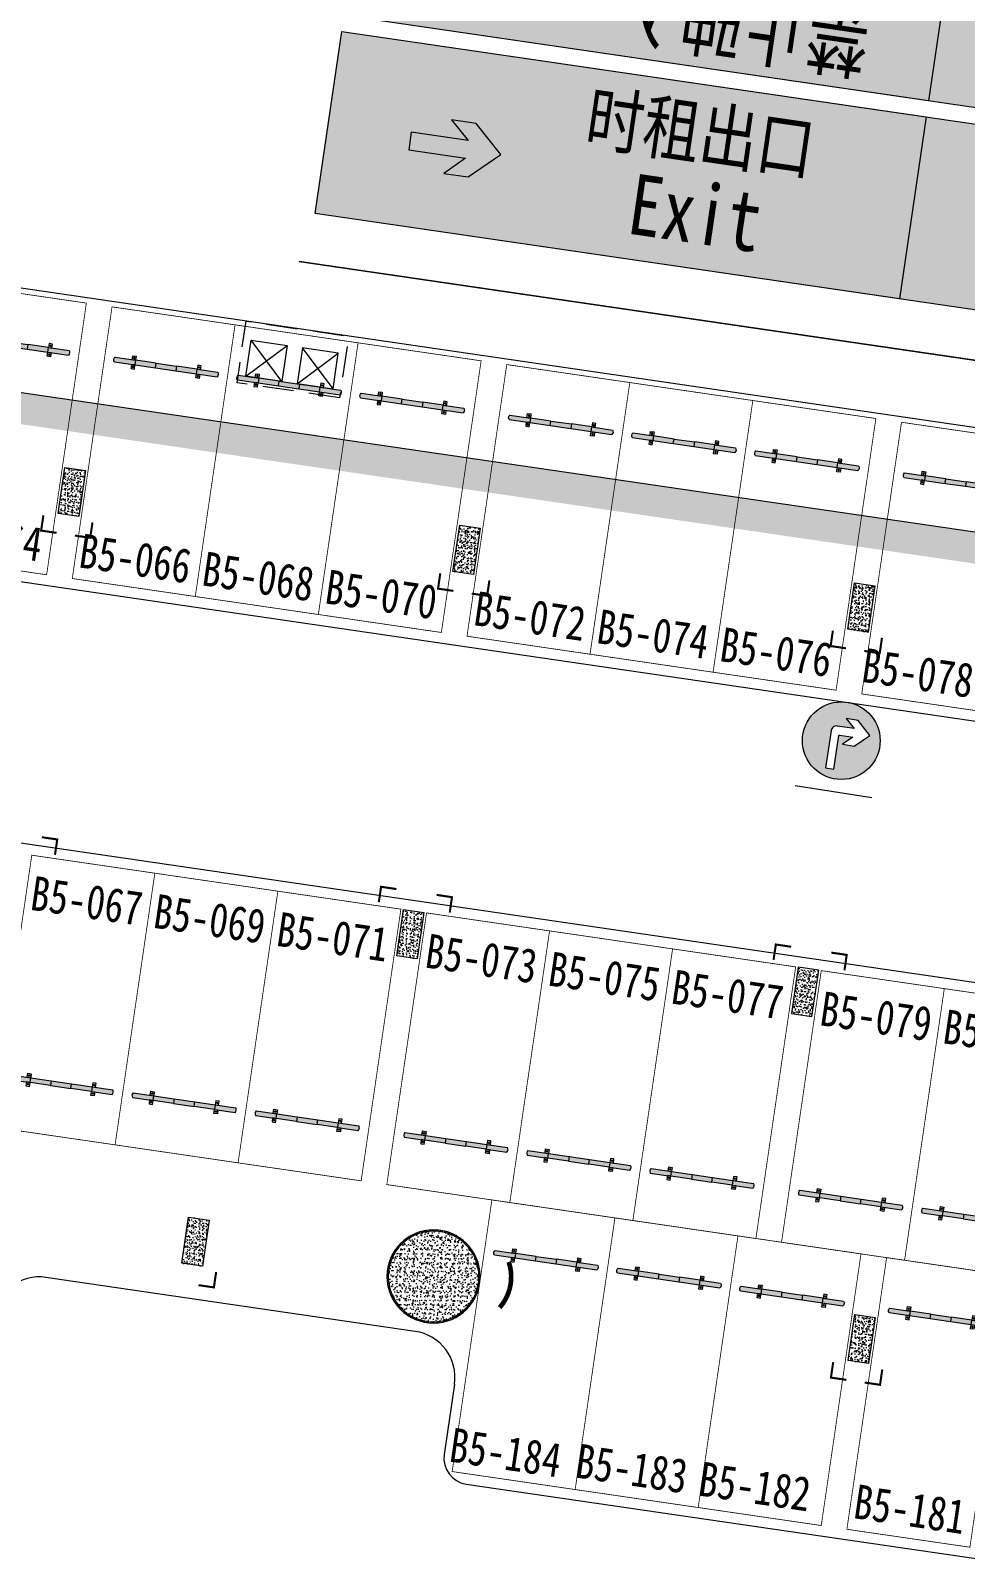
# Model space of a CAD drawing. Header units: inches. Extents: x -414268 to 632271, y -366004 to 318730.
# Drawn here: x -256422 to -238378, y 224862 to 254343 of the extents above; entities that cross this region are included whole.
import ezdxf

# ---------------------------------------------------------------- set-up
doc = ezdxf.new("R2010")
doc.units = ezdxf.units.IN
doc.header["$LTSCALE"] = 1200
doc.header["$MEASUREMENT"] = 0
doc.linetypes.add('HIDDEN', pattern=[0.375, 0.25, -0.125])
doc.layers.get('0').update_dxf_attribs({"linetype": 'CONTINUOUS', "lineweight": 0})
for name, color, linetype, lineweight in [('$DDT_AUDIT_GENERATED__1E20', 7, 'CONTINUOUS', 0), ('$DDT_AUDIT_GENERATED__1E23', 7, 'CONTINUOUS', 0), ('0--PAI--', 7, 'CONTINUOUS', 0), ('0--PAI--BLUE', 5, 'CONTINUOUS', 0), ('0--弧型立面标', 7, 'CONTINUOUS', 0), ('0--挡车架', 7, 'CONTINUOUS', 0), ('0--灯箱字(黄底黑字)', 7, 'CONTINUOUS', 0), ('0--立面标', 7, 'CONTINUOUS', 0), ('0--路缘线', 1, 'CONTINUOUS', 0), ('0－－车位', 4, 'CONTINUOUS', 0), ('0－－车位号码', 7, 'CONTINUOUS', 0), ('7', 7, 'CONTINUOUS', 0), ('COL-GRID-UG-1_8A_200701111', 7, 'CONTINUOUS', 0), ('COL-GRID-UG-1_8A_200701112', 7, 'CONTINUOUS', 0), ('COL-GRID-UG-1_8A_200701113', 7, 'CONTINUOUS', 0), ('COLUMN', 7, 'CONTINUOUS', 0), ('HATCH', 7, 'CONTINUOUS', 0), ('LEESC', 7, 'CONTINUOUS', 0)]:
    doc.layers.add(name, color=color, linetype=linetype, lineweight=lineweight)
doc.layers.add('0--灯箱--字', color=7, linetype='CONTINUOUS', lineweight=0, true_color=0xf7f7f7)
doc.styles.add('-宋体', font='', dxfattribs={"width": 0.8})
doc.styles.add('-黑体', font='simhei.ttf', dxfattribs={"width": 0.8})
doc.styles.get('-宋体').set_extended_font_data('SimSun')

# ---------------------------------------------------------------- blocks, each defined once
blk = doc.blocks.new('$DDT_AUDIT_GENERATED__1DE2')
at = {"layer": 'COL-GRID-UG-1_8A_200701112'}
h = blk.add_hatch(dxfattribs=at)
h.set_pattern_fill('AR-CONC', color=251, scale=0.02, angle=8.3206, style=0)
h.set_pattern_definition([(50, (-65.09035, -5.26929), (0.14345204, -0.01255043), [0.015, -0.165]), (355, (-65.09035, -5.26929), (-0.02775027, 0.15043843), [0.012, -0.132]), (100.4514, (-65.0784, -5.27034), (0.11570188, 0.1378879), [0.01274804, -0.14022842]), (46.1842, (-65.09035, -5.2293), (0.2134482, -0.0331038), [0.0225, -0.2475]), (96.6356, (-65.07256, -5.23205), (0.18693254, 0.1948236), [0.01912206, -0.2103426]), (351.1842, (-65.09035, -5.2293), (0.1869324, 0.1948237), [0.018, -0.198]), (21, (-65.07035, -5.23929), (0.1193814, -0.08052378), [0.015, -0.165]), (326, (-65.07035, -5.23929), (0.04866307, 0.14503), [0.012, -0.132]), (71.4514, (-65.0604, -5.246), (0.16804453, 0.0645061), [0.01274804, -0.14022842]), (37.5, (-65.09035, -5.26929), (0.00243197, 0.06657877), [0, -0.1304, 0, -0.134, 0, -0.1325]), (7.5, (-65.09035, -5.26929), (0.05261391, 0.07888234), [0, -0.0764, 0, -0.1274, 0, -0.0505]), (327.5, (-65.13495, -5.26929), (0.106764487, -0.004510974), [0, -0.05, 0, -0.156, 0, -0.207]), (317.5, (-65.15495, -5.26929), (0.11663723, 0.020021), [0, -0.065, 0, -0.1036, 0, -0.147])])
h.paths.add_polyline_path([(0.45, -0.2), (-0.45, -0.2), (-0.45, 0.2), (0.45, 0.2)])
at = {"layer": 'COL-GRID-UG-1_8A_200701113'}
blk.add_lwpolyline([(0.45, -0.2), (-0.45, -0.2), (-0.45, 0.2), (0.45, 0.2)], close=True, dxfattribs=at)
blk = doc.blocks.new('$DDT_AUDIT_GENERATED__1DE0')
at = {"layer": '$DDT_AUDIT_GENERATED__1E20'}
h = blk.add_hatch(dxfattribs=at)
h.set_pattern_fill('STEEL', color=256, scale=0.5, style=0)
h.set_pattern_definition([(315, (21.45, -21.45), (-0.04419417, -0.04419417), []), (315, (21.45, -21.48125), (-0.04419417, -0.04419417), [])])
edge = h.paths.add_edge_path(flags=16)
edge.add_arc((0, 0), 0.875, 0, 360)
edge = h.paths.add_edge_path()
edge.add_arc((0, 0), 0.9, 0, 360)
h = blk.add_hatch(dxfattribs=at)
h.set_pattern_fill('AR-CONC', color=256, scale=0.025, style=0)
h.set_pattern_definition([(310, (21.45, -21.45), (0.17931505, 0.015688), [0.01875, -0.20625]), (5, (21.45, -21.45), (-0.0346878, -0.188048), [0.015, -0.165]), (259.5486, (21.46494, -21.4487), (0.1446273, -0.1723599), [0.015935, -0.1752855]), (313.8158, (21.45, -21.5), (0.2668103, 0.0413798), [0.028125, -0.309375]), (263.3644, (21.47223, -21.49655), (0.2336657, -0.2435295), [0.0239026, -0.2629282]), (8.8158, (21.45, -21.5), (0.2336655, -0.2435297), [0.0225, -0.2475]), (339, (21.475, -21.4875), (0.14922676, 0.1006547), [0.01875, -0.20625]), (34, (21.475, -21.4875), (0.0608288, -0.1812875), [0.015, -0.165]), (288.5486, (21.48744, -21.47911), (0.2100557, -0.0806326), [0.015935, -0.1752855]), (322.5, (21.45, -21.45), (0.00303996, -0.08322346), [0, -0.163, 0, -0.1675, 0, -0.165625]), (352.5, (21.45, -21.45), (0.06576738, -0.09860293), [0, -0.0955, 0, -0.15925, 0, -0.063125]), (32.5, (21.39425, -21.45), (0.13345561, 0.00563872), [0, -0.0625, 0, -0.195, 0, -0.25875]), (42.5, (21.36925, -21.45), (0.14579654, -0.02502625), [0, -0.08125, 0, -0.1295, 0, -0.18375])])
edge = h.paths.add_edge_path()
edge.add_arc((0, 0), 0.875, 0, 360)
at = {"layer": '$DDT_AUDIT_GENERATED__1E23'}
for radius in [0.9, 0.875]:
    blk.add_circle((0, 0), radius, dxfattribs=at)
blk = doc.blocks.new('A$C7BA82A1D')
at = {"layer": 'LEESC', "ltscale": 0.002}
for p, q in [((1050, 1150), (350, 1850)), ((1050, 1850), (350, 1150)), ((1050, 150), (350, 850)), ((1050, 850), (350, 150))]:
    blk.add_line(p, q, dxfattribs=at)
at = {"layer": 'LEESC', "linetype": 'HIDDEN', "ltscale": 2, "flags": 128}
blk.add_lwpolyline([(1200, 2000), (1200, 0), (0, 0), (0, 2000), (1200, 2000)], dxfattribs=at)
at = {"layer": 'LEESC', "linetype": 'Continuous', "ltscale": 2, "flags": 128}
for points in [[(350, 1150), (1050, 1150), (1050, 1850), (350, 1850), (350, 1150)], [(350, 850), (1050, 850), (1050, 150), (350, 150), (350, 850)]]:
    blk.add_lwpolyline(points, dxfattribs=at)
blk = doc.blocks.new('A$C6F4820FC')
at = {"layer": '0--挡车架'}
h = blk.add_hatch(color=256, dxfattribs=at)
h.paths.add_polyline_path([(2018, 79, 0.395204), (2018, 169), (1617, 169), (1617, 79), (1684, 79)])
h.paths.add_polyline_path([(819, 169), (819, 79), (1217, 79), (1217, 169)])
h.paths.add_polyline_path([(418, 79), (418, 169), (351, 169), (18, 169, 0.395204), (18, 79)])
h = blk.add_hatch(color=256, dxfattribs=at)
h.paths.add_polyline_path([(1617, 169), (1684, 169), (1684, 249), (1617, 249)])
h.paths.add_polyline_path([(1639, 209, -1), (1663, 209, -1)], flags=16)
h.paths.add_polyline_path([(1617, 0), (1684, 0), (1684, 79), (1617, 79)])
h.paths.add_polyline_path([(1639, 40, -1), (1663, 40, -1)], flags=16)
h.paths.add_polyline_path([(351, 249), (351, 169), (418, 169), (418, 249)])
h.paths.add_polyline_path([(397, 209, 1), (372, 209, 1)], flags=16)
h.paths.add_polyline_path([(418, 79), (351, 79), (351, 0), (418, 0)])
h.paths.add_polyline_path([(372, 40, -1), (397, 40, -1)], flags=16)
h = blk.add_hatch(color=40, dxfattribs=at)
h.paths.add_polyline_path([(1217, 169), (1217, 79), (1617, 79), (1617, 169)])
h.paths.add_polyline_path([(819, 79), (819, 169), (418, 169), (418, 79)])
for p, q in [((18, 169), (418, 169)), ((18, 79), (418, 79)), ((819, 169), (1217, 169)), ((819, 79), (1217, 79)), ((1617, 169), (2018, 169)), ((1617, 79), (2018, 79))]:
    blk.add_line(p, q, dxfattribs=at)
for points in [[(418, 169), (351, 169), (351, 249), (418, 249)], [(418, 79), (351, 79), (351, 0), (418, 0)], [(1617, 169), (1684, 169), (1684, 249), (1617, 249)], [(1617, 79), (1684, 79), (1684, 0), (1617, 0)]]:
    blk.add_lwpolyline(points, close=True, dxfattribs=at)
at = {"layer": '0--挡车架', "color": 0}
for points in [[(819, 169), (819, 79), (418, 79), (418, 169)], [(1617, 169), (1617, 79), (1217, 79), (1217, 169)]]:
    blk.add_lwpolyline(points, close=True, dxfattribs=at)
at = {"layer": '0--挡车架'}
for centre in [(385, 209), (385, 40), (1651, 209), (1651, 40)]:
    blk.add_circle(centre, 12.1, dxfattribs=at)
for centre, start, end in [((66, 124), 136.8717, 223.1283), ((1970, 124), 316.8717, 43.1283)]:
    blk.add_arc(centre, 65.8, start, end, dxfattribs=at)
blk = doc.blocks.new('A$C001A7B1A')
at = {"layer": '0－－车位', "const_width": 15}
blk.add_lwpolyline([(2407, 5308), (7, 5308), (7, 7), (2407, 7)], close=True, dxfattribs=at)
at = {"layer": '0--挡车架'}
blk.add_blockref('A$C6F4820FC', (190, 883), dxfattribs=at)
blk = doc.blocks.new('A$C53BB72EC')
at = {"layer": '0--灯箱--字', "true_color": 0xf7f7f7}
blk.add_hatch(color=7, dxfattribs=at).paths.add_polyline_path([(6264, -28315), (5705, -27793), (5226, -27793), (5600, -28143), (4493, -28143), (4493, -28486), (5600, -28486), (5226, -28836), (5705, -28836)])
at = {"layer": '0--灯箱--字', "color": 7, "true_color": 0xf7f7f7}
blk.add_lwpolyline([(6264, -28315), (5705, -27793), (5226, -27793), (5600, -28143), (4493, -28143), (4493, -28486), (5600, -28486), (5226, -28836), (5705, -28836)], close=True, dxfattribs=at)
blk = doc.blocks.new('A$C50091FAB')
at = {"layer": '0--PAI--BLUE'}
h = blk.add_hatch(color=256, dxfattribs=at)
edge = h.paths.add_edge_path()
edge.add_arc((300, 400), 300, 0, 360)
edge = h.paths.add_edge_path(flags=16)
edge.add_line((312, 574), (384, 507))
edge.add_line((384, 507), (254, 507))
edge.add_arc((254, 463), 44, 90, 180)
edge.add_line((210, 463), (210, 174))
edge.add_line((210, 174), (276, 174))
edge.add_line((276, 174), (276, 436))
edge.add_arc((281, 436), 5, 90, 180, ccw=False)
edge.add_line((281, 441), (384, 441))
edge.add_line((384, 441), (312, 374))
edge.add_line((312, 374), (404, 374))
edge.add_line((404, 374), (512, 474))
edge.add_line((512, 474), (404, 574))
edge.add_line((404, 574), (312, 574))
at = {"layer": '0--PAI--'}
blk.add_lwpolyline([(312, 574), (384, 507), (254, 507, 0.414214), (210, 463), (210, 174), (276, 174), (276, 436, -0.414214), (281, 441), (384, 441), (312, 374), (404, 374), (512, 474), (404, 574)], format="xyb", close=True, dxfattribs=at)
blk.add_circle((300, 400), 300, dxfattribs=at)
at = {"layer": '7'}
blk.add_line((600, 0), (0, 0), dxfattribs=at)

msp = doc.modelspace()

# ---------------------------------------------------------------- hatches: boundary and pattern name
for points in [[(-238578.2, 256495.9), (-249857.1, 258145.5), (-250370.7, 254633.9), (-239091.8, 252984.3)], [(-239650.6, 249163.6), (-239137, 252675.3), (-250415.9, 254324.8), (-250929.5, 250813.2)]]:
    msp.add_hatch(color=250).paths.add_polyline_path(points)
at = {"lineweight": 0, "ltscale": 5}
for points in [[(-233239, 252128.3), (-239091.8, 252984.3), (-238578.2, 256495.9), (-232725.5, 255640)], [(-239137, 252675.3), (-233284.2, 251819.3), (-233797.8, 248307.6), (-239650.6, 249163.6)]]:
    msp.add_hatch(color=152, dxfattribs=at).paths.add_polyline_path(points)
at = {"layer": 'HATCH'}
h = msp.add_hatch(color=256, dxfattribs=at)
edge = h.paths.add_edge_path(flags=16)
edge.add_line((-213828.8, 164675.2), (-207891.4, 239618.8))
edge.add_line((-207891.4, 239618.8), (-282700.2, 250559.7))
edge.add_arc((-285362.6, 335716.2), 85198.2, 259.282217, 271.790748, ccw=False)
edge.add_arc((453050.2, 207309.5), 755580.3, 176.6088067, 182.0416388)
edge.add_arc((-292656.5, 180726.3), 9400, 182.04164, 261.67951)
edge.add_line((-294016.7, 171425.2), (-219127.2, 160472.7))
edge.add_line((-219127.2, 160472.7), (-213828.8, 164675.2))
edge = h.paths.add_edge_path()
edge.add_line((-213251.3, 164367.4), (-207248.9, 240131.2))
edge.add_line((-207248.9, 240131.2), (-282666, 251161))
edge.add_arc((-285362.6, 335716.2), 84598.2, 258.82023, 271.826634, ccw=False)
edge.add_arc((453050.2, 207309.5), 756180.3, 176.5569181, 182.0416388)
edge.add_arc((-292656.5, 180726.3), 10000, 182.04164, 261.67951)
edge.add_line((-294103.6, 170831.5), (-218957.5, 159841.5))
edge.add_line((-218957.5, 159841.5), (-213251.3, 164367.4))

# ---------------------------------------------------------------- linework, layer by layer
at = {"color": 250}
for points in [[(-222277.6, 250525.2), (-250370.7, 254633.9), (-249857.1, 258145.5), (-221764, 254036.8), (-222277.6, 250525.2)], [(-239091.8, 252984.3), (-250370.7, 254633.9), (-249857.1, 258145.5), (-238578.2, 256495.9), (-239091.8, 252984.3)], [(-239091.8, 252984.3), (-250370.7, 254633.9), (-249857.1, 258145.5), (-238578.2, 256495.9), (-239091.8, 252984.3)], [(-250415.9, 254324.8), (-222322.8, 250216.2), (-222836.4, 246704.5), (-250929.5, 250813.2), (-250415.9, 254324.8)], [(-250415.9, 254324.8), (-239137, 252675.3), (-239650.6, 249163.6), (-250929.5, 250813.2), (-250415.9, 254324.8)]]:
    msp.add_lwpolyline(points, dxfattribs=at)
at = {"color": 6}
msp.add_lwpolyline([(-232629.5, 239047.5), (-231467.3, 246993.9), (-251238.2, 249885.5), (-223032.8, 245760.4)], dxfattribs=at)
at = {"layer": '0--弧型立面标', "const_width": 90}
msp.add_lwpolyline([(-247368, 229685.9, 0.2679492), (-247192.7, 230568.7, 0.2679492)], format="xyb", dxfattribs=at)
at = {"layer": '0--立面标', "const_width": 40}
for points in [[(-255921, 244644.4), (-256217.8, 244687.8), (-256174.4, 244984.7)], [(-255566.9, 244592.6), (-255270.1, 244549.2), (-255226.7, 244846.1)], [(-248260.2, 243524), (-248557, 243567.4), (-248513.6, 243864.3)], [(-247906.1, 243472.2), (-247609.3, 243428.8), (-247565.9, 243725.7)], [(-240683.1, 242415.8), (-240979.9, 242459.2), (-240936.5, 242756.1)], [(-240329, 242364.1), (-240032.2, 242320.6), (-239988.8, 242617.5)], [(-256203.8, 238768.2), (-255906.9, 238724.7), (-255950.4, 238427.9)], [(-249359.8, 237767.2), (-249656.7, 237810.6), (-249700.1, 237513.8)], [(-248584.8, 237653.9), (-248288, 237610.5), (-248331.4, 237313.6)], [(-241740.9, 236652.9), (-242037.7, 236696.4), (-242081.1, 236399.5)], [(-240965.9, 236539.6), (-240669, 236496.2), (-240712.5, 236199.3)], [(-253180, 230119.3), (-252883.2, 230075.9), (-252839.8, 230372.7)], [(-240677.1, 228290.7), (-240973.9, 228334.2), (-240930.5, 228631)], [(-240323, 228239), (-240026.2, 228195.6), (-239982.8, 228492.4)]]:
    msp.add_lwpolyline(points, dxfattribs=at)
at = {"layer": '0--路缘线'}
for p, q in [((-279691.9, 247082.3), (-211960, 237176.5)), ((-233363.6, 235253.6), (-266362.5, 240079.7)), ((-249000.2, 229227.6), (-256124.4, 230269.5)), ((-248239.9, 228206.8), (-248438.8, 226846.7)), ((-248016.5, 226279.6), (-235252.3, 224412.8))]:
    msp.add_line(p, q, dxfattribs=at)
for centre, radius, start, end in [((-256254.7, 229379), 900, 81.6794, 171.6794), ((-249130.4, 228337.1), 900, 351.6794, 81.6794), ((-247944.1, 226774.3), 500, 171.6794, 261.6794)]:
    msp.add_arc(centre, radius, start, end, dxfattribs=at)
at = {"layer": 'COLUMN'}
for points in [[(-210887.1, 166867.2), (-204949.7, 241810.8), (-279758.5, 252751.7, -0.054633), (-298265.3, 254196.3, 0.0237096), (-299108.8, 182583.4, 0.3621818), (-291075, 173617.2), (-216185.5, 162664.7)], [(-213251.3, 164367.4), (-207248.9, 240131.2), (-282666, 251161, -0.0568122), (-301765.2, 252723.4, 0.0239362), (-302650.1, 180370, 0.3621818), (-294103.6, 170831.5), (-218957.5, 159841.5)]]:
    msp.add_lwpolyline(points, format="xyb", close=True, dxfattribs=at)

# ---------------------------------------------------------------- block references
at = {"rotation": 351.6793996836047}
for name, p in [('A$C53BB72EC', (-249446.2, 280874.7)), ('A$C001A7B1A', (-257173.3, 233169.7)), ('A$C001A7B1A', (-254798.5, 232822.4)), ('A$C001A7B1A', (-252423.8, 232475.1)), ('A$C001A7B1A', (-249554.3, 232055.4)), ('A$C001A7B1A', (-247179.6, 231708.1)), ('A$C001A7B1A', (-244804.8, 231360.8)), ('A$C001A7B1A', (-241935.4, 230941.1)), ('A$C001A7B1A', (-239560.6, 230593.8))]:
    msp.add_blockref(name, p, dxfattribs=at)
at = {"xscale": -1, "rotation": 171.6793996836047}
for p in [(-257725.2, 249435.8), (-254855.7, 249016.1), (-252481, 248668.8), (-250106.2, 248321.5), (-247236.8, 247901.8), (-244862, 247554.5), (-242487.3, 247207.2), (-239617.8, 246787.5), (-247523.7, 231773.6), (-245149, 231426.3), (-242774.3, 231079), (-239904.8, 230659.3)]:
    msp.add_blockref('A$C001A7B1A', p, dxfattribs=at)
at = {"layer": '7', "xscale": 2.499999999999106, "yscale": 2.5, "zscale": 2.5, "rotation": 351.2853268875041}
msp.add_blockref('A$C50091FAB', (-241666.5, 239757.7), dxfattribs=at)
at = {"layer": 'COL-GRID-UG-1_8A_200701111', "yscale": 1000.000000000002, "zscale": 1000}
for name, p, xscale, rotation in [('$DDT_AUDIT_GENERATED__1DE2', (-255624.9, 245432.2), 1000.000000000001, 81.67939968361085), ('$DDT_AUDIT_GENERATED__1DE2', (-248006, 244317.9), 1000.000000000001, 81.67939968361085), ('$DDT_AUDIT_GENERATED__1DE2', (-240387, 243203.6), 1000.000000000001, 81.67939968361085), ('$DDT_AUDIT_GENERATED__1DE2', (-249091.3, 236896.9), 1000.000000000001, 81.67939968361085), ('$DDT_AUDIT_GENERATED__1DE2', (-241472.4, 235782.6), -999.9999999999978, 81.67939968361078), ('$DDT_AUDIT_GENERATED__1DE2', (-253238, 230958.9), 1000.000000000001, 81.67939968361085), ('$DDT_AUDIT_GENERATED__1DE0', (-248643.2, 230286.9), -999.9999999999881, 171.6793996836047), ('$DDT_AUDIT_GENERATED__1DE2', (-240381.1, 229078.5), 1000.000000000001, 81.67939968361085)]:
    msp.add_blockref(name, p, dxfattribs=dict(at, xscale=xscale, rotation=rotation))
at = {"layer": 'LEESC', "rotation": 261.6793996840079}
msp.add_blockref('A$C7BA82A1D', (-252262.3, 248730.3), dxfattribs=at)

# ---------------------------------------------------------------- texts
at = {"layer": '0--灯箱字(黄底黑字)', "color": 7, "true_color": 0xffffff, "style": '-宋体', "width": 0.8}
for s, height, rotation, p in [('禁止驶入', 1115.4, 171.6794, (-240158.6, 254626.1)), ('时租出口', 1014, 351.6794, (-245753.6, 252180.1)), (' Exit', 1170, 351.6794, (-245565.2, 250521.9))]:
    msp.add_text(s, height=height, rotation=rotation, dxfattribs=at).set_placement(p)
at = {"layer": '0－－车位号码', "style": '-黑体', "width": 0.8}
for s, p in [('B5-064', (-258384.5, 244400.8)), ('B5-066', (-255515, 243981.2)), ('B5-068', (-253140.3, 243633.8)), ('B5-070', (-250765.5, 243286.5)), ('B5-072', (-247896, 242866.9)), ('B5-074', (-245521.3, 242519.6)), ('B5-076', (-243146.6, 242172.3)), ('B5-078', (-240407.8, 241771.7)), ('B5-067', (-256451.7, 237370.2)), ('B5-069', (-254077, 237022.9)), ('B5-071', (-251702.3, 236675.6)), ('B5-073', (-248832.8, 236255.9)), ('B5-075', (-246458.1, 235908.6)), ('B5-077', (-244083.3, 235561.3)), ('B5-079', (-241213.9, 235141.6)), ('B5-081', (-238839.1, 234794.3)), ('B5-184', (-248366.5, 226717.1)), ('B5-183', (-245929.5, 226409.1)), ('B5-182', (-243554.7, 226061.7)), ('B5-181', (-240564.1, 225624.4))]:
    msp.add_text(s, height=660, rotation=351.6794, dxfattribs=at).set_placement(p)

doc.saveas('drawing.dxf')
